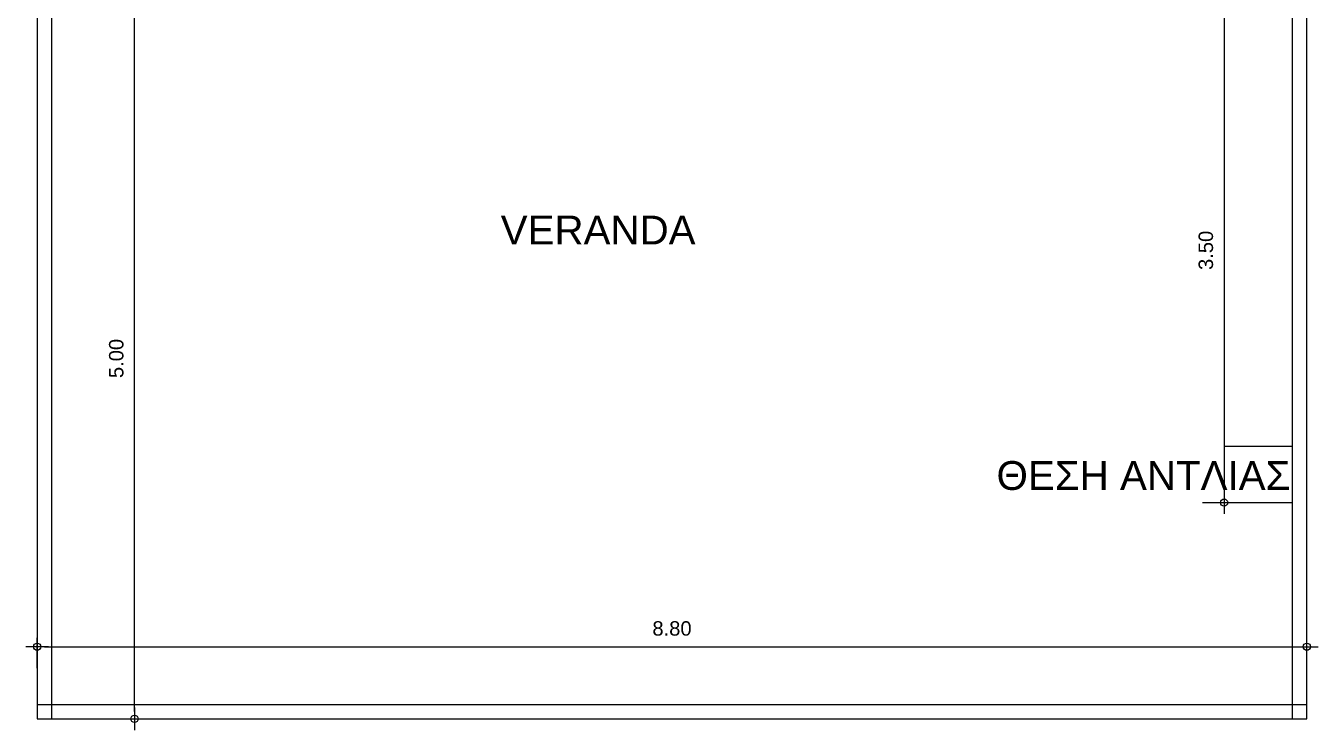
# Model space of a CAD drawing. Header units: millimetres. Extents: x -105875 to -105731, y 12209 to 12232.
# Drawn here: x -105788.35 to -105779.39, y 12209.3 to 12214.19 of the extents above; entities that cross this region are included whole.
import ezdxf

# ---------------------------------------------------------------- set-up
doc = ezdxf.new("R2010")
doc.units = ezdxf.units.MM
doc.styles.add('RomanS', font='arial.ttf')
doc.styles.get("Standard").update_dxf_attribs({"font": 'arial.ttf'})
doc.dimstyles.new('AEC Dim 1-50', dxfattribs={"dimtxt": 0.1, "dimasz": 0.05, "dimexe": 0.0625, "dimexo": 0, "dimgap": 0.075, "dimtad": 1, "dimrnd": 0.0005, "dimzin": 1, "dimdsep": 46, "dimtxsty": 'RomanS', "dimblk": 'AECDIM02', "dimcen": 0.125, "dimdle": 0.03125, "dimazin": 0, "dimtfac": 1, "dimtix": 1, "dimtmove": 2, "dimatfit": 2, "dimfxl": 1, "dimtolj": 1, "dimtzin": 0, "dimarcsym": 0})

# ---------------------------------------------------------------- blocks, each defined once
blk = doc.blocks.new('AECDIM02')
for p, q in [((-1.569519, 0), (1.569519, 0)), ((0, -1.569519), (0, 1.569519))]:
    blk.add_line(p, q)
blk.add_circle((0, 0), 0.5)
blk = doc.blocks.new('*D147')
at = {"color": 0, "lineweight": -2}
for p, q in [((-105788.267771, 12209.732563), (-105788.267771, 12209.945063)), ((-105779.467771, 12209.732563), (-105779.467771, 12209.945063)), ((-105788.217771, 12209.882563), (-105779.517771, 12209.882563))]:
    blk.add_line(p, q, dxfattribs=at)
at = {"layer": 'Defpoints', "color": 0}
for p in [(-105779.467771, 12209.882563), (-105788.267771, 12209.381935), (-105779.467771, 12209.381935)]:
    blk.add_point(p, dxfattribs=at)
at = {"color": 0, "lineweight": -2, "xscale": 0.05, "yscale": 0.05, "zscale": 0.05, "rotation": 180}
blk.add_blockref('AECDIM02', (-105788.267771, 12209.882563), dxfattribs=at)
at = {"color": 0, "lineweight": -2, "xscale": 0.05, "yscale": 0.05, "zscale": 0.05}
blk.add_blockref('AECDIM02', (-105779.467771, 12209.882563), dxfattribs=at)
at = {"color": 0, "insert": (-105783.867771, 12210.00862), "char_height": 0.1, "attachment_point": 5, "style": 'RomanS'}
blk.add_mtext('\\A1;8.80', dxfattribs=at)
blk = doc.blocks.new('*D148')
at = {"color": 0, "lineweight": -2}
for p, q in [((-105787.743137, 12214.381935), (-105787.530637, 12214.381935)), ((-105787.593137, 12209.431935), (-105787.593137, 12214.331935)), ((-105787.743137, 12209.381935), (-105787.530637, 12209.381935))]:
    blk.add_line(p, q, dxfattribs=at)
at = {"layer": 'Defpoints', "color": 0}
for p in [(-105788.267771, 12214.381935), (-105787.593137, 12214.381935), (-105788.267771, 12209.381935)]:
    blk.add_point(p, dxfattribs=at)
at = {"color": 0, "lineweight": -2, "xscale": 0.05, "yscale": 0.05, "zscale": 0.05}
for p, rotation in [((-105787.593137, 12214.381935), 90), ((-105787.593137, 12209.381935), 270)]:
    blk.add_blockref('AECDIM02', p, dxfattribs=dict(at, rotation=rotation))
at = {"color": 0, "insert": (-105787.719194, 12211.881935), "char_height": 0.1, "attachment_point": 5, "rotation": 90, "style": 'RomanS'}
blk.add_mtext('\\A1;5.00', dxfattribs=at)
blk = doc.blocks.new('*D150')
at = {"color": 0, "lineweight": -2}
for p, q in [((-105780.1912, 12214.381935), (-105779.9787, 12214.381935)), ((-105780.0412, 12214.331935), (-105780.0412, 12210.931935)), ((-105780.1912, 12210.881935), (-105779.9787, 12210.881935))]:
    blk.add_line(p, q, dxfattribs=at)
at = {"layer": 'Defpoints', "color": 0}
for p in [(-105780.467771, 12214.381935), (-105780.467771, 12210.881935), (-105780.0412, 12210.881935)]:
    blk.add_point(p, dxfattribs=at)
at = {"color": 0, "lineweight": -2, "xscale": 0.05, "yscale": 0.05, "zscale": 0.05}
for p, rotation in [((-105780.0412, 12214.381935), 90), ((-105780.0412, 12210.881935), 270)]:
    blk.add_blockref('AECDIM02', p, dxfattribs=dict(at, rotation=rotation))
at = {"color": 0, "insert": (-105780.167291, 12212.631935), "char_height": 0.1, "attachment_point": 5, "rotation": 90, "style": 'RomanS'}
blk.add_mtext('\\A1;3.50', dxfattribs=at)

msp = doc.modelspace()

# ---------------------------------------------------------------- linework, layer by layer
for p, q in [((-105788.267771, 12214.381935), (-105788.267771, 12209.381935)), ((-105788.167771, 12214.381935), (-105788.167771, 12209.381935)), ((-105779.567771, 12209.381935), (-105779.567771, 12214.381935)), ((-105779.467771, 12209.381935), (-105779.467771, 12214.381935)), ((-105788.267771, 12209.481935), (-105779.467771, 12209.481935)), ((-105788.267771, 12209.381935), (-105779.467771, 12209.381935))]:
    msp.add_line(p, q)
at = {"color": 1}
msp.add_lwpolyline([(-105779.567771, 12211.270236), (-105780.0412, 12211.270236), (-105780.0412, 12210.881935), (-105779.567771, 12210.881935)], close=True, dxfattribs=at)

# ---------------------------------------------------------------- texts
at = {"char_height": 0.2, "attachment_point": 1}
for s, insert in [('VERANDA', (-105785.054992, 12212.872948)), ('ΘΕΣΗ ΑΝΤΛΙΑΣ', (-105781.618419, 12211.170208))]:
    msp.add_mtext_dynamic_manual_height_columns(s, width=2.5, gutter_width=12.5, heights=[0], dxfattribs=dict(at, insert=insert))

# ---------------------------------------------------------------- dimensions: what is measured, and where the dimension line sits
for base, p1, p2, picture, middle in [((-105787.593137, 12214.381935), (-105788.267771, 12209.381935), (-105788.267771, 12214.381935), '*D148', (-105787.719194, 12211.881935)), ((-105780.0412, 12210.881935), (-105780.467771, 12214.381935), (-105780.467771, 12210.881935), '*D150', (-105780.167291, 12212.631935))]:
    dim = msp.add_linear_dim(base=base, p1=p1, p2=p2, angle=90, dimstyle='AEC Dim 1-50')
    dim.commit()
    dim.dimension.update_dxf_attribs({"geometry": picture, "text_midpoint": middle})
dim = msp.add_linear_dim(base=(-105779.467771, 12209.882563), p1=(-105788.267771, 12209.381935), p2=(-105779.467771, 12209.381935), dimstyle='AEC Dim 1-50')
dim.commit()
dim.dimension.update_dxf_attribs({"geometry": '*D147', "text_midpoint": (-105783.867771, 12210.00862)})

doc.saveas('drawing.dxf')
